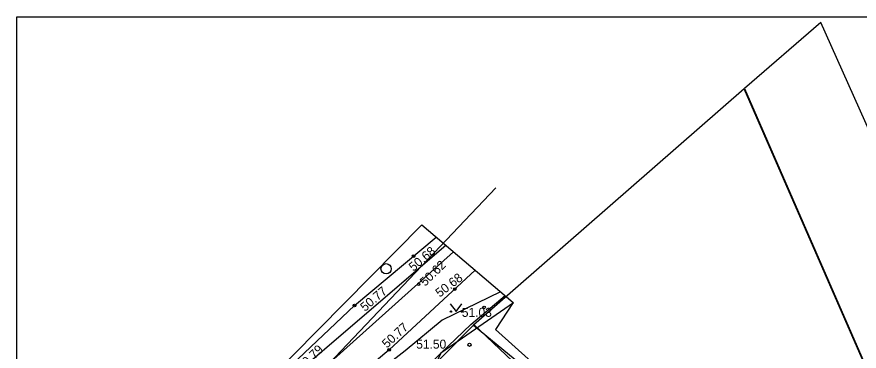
# Model space of a CAD drawing. Extents: x 643333 to 643432, y 6457657 to 6457798.
# Drawn here: x 643333.5 to 643399.2, y 6457772.4 to 6457798.4 of the extents above; entities that cross this region are included whole.
import ezdxf

# ---------------------------------------------------------------- set-up
doc = ezdxf.new("R2010")
doc.units = 0
for name, color, linetype in [('AED', 7, 'Continuous'), ('HALJASTUS', 7, 'Continuous'), ('HORISONTAAL', 7, 'Continuous'), ('KORGUS', 7, 'Continuous'), ('KTRASS', 7, 'Continuous'), ('MOOTPIIR', 7, 'Continuous'), ('MPOHULIIN', 7, 'Continuous'), ('PIIR', 7, 'Continuous'), ('PUU', 7, 'Continuous'), ('TEE', 7, 'Continuous'), ('VORMISTUS', 7, 'Continuous'), ('VTRASS', 7, 'Continuous')]:
    doc.layers.add(name, color=color, linetype=linetype)

msp = doc.modelspace()

# ---------------------------------------------------------------- linework, layer by layer
at = {"layer": 'AED'}
msp.add_line((643368.92, 6457774.45), (643371.595, 6457776.71), dxfattribs=at)
for points in [[(643368.92, 6457774.45), (643366.58, 6457772.21), (643357.99, 6457763.59), (643351.93, 6457756.56), (643351.07, 6457753.82), (643351.56, 6457750.92), (643354.15, 6457741.57), (643353.46, 6457740.1)], [(643397.78, 6457747.59), (643385.94, 6457758.06), (643377.68, 6457766.36), (643369.15, 6457774.45)]]:
    msp.add_lwpolyline(points, dxfattribs=at)
at = {"layer": 'HALJASTUS'}
for p, q in [((643367.297, 6457776.057), (643367.76, 6457775.45)), ((643367.76, 6457775.45), (643368.206, 6457776.057))]:
    msp.add_line(p, q, dxfattribs=at)
for centre, radius in [((643362.3, 6457778.79), 0.4), ((643367.359, 6457775.45), 0.055), ((643368.188, 6457775.45), 0.055)]:
    msp.add_circle(centre, radius, dxfattribs=at)
at = {"layer": 'HORISONTAAL'}
for points in [[(643371.23, 6457777), (643366.67, 6457774.77), (643363.8, 6457772.39), (643359.83, 6457769.32), (643359.01, 6457767.67), (643357.83, 6457767.17), (643356.5, 6457766.08), (643354.9, 6457763.86), (643353.84, 6457761.95), (643353.59, 6457760.93), (643353.14, 6457760)], [(643372.24, 6457776.14), (643366.58, 6457772.21), (643364.03, 6457766.79), (643363.05, 6457765.13), (643359.35, 6457763.59), (643358.31, 6457762.46), (643357.71, 6457759.97), (643357.15, 6457758.81), (643357.12, 6457758.74)]]:
    msp.add_lwpolyline(points, dxfattribs=at)
at = {"layer": 'KORGUS'}
for centre in [(643364.446, 6457779.775), (643364.839, 6457777.579), (643367.67, 6457777.205), (643359.836, 6457775.919), (643369.946, 6457775.777), (643362.536, 6457772.471)]:
    msp.add_circle(centre, 0.1, dxfattribs=at)
at = {"layer": 'KTRASS'}
msp.add_line((643347.57, 6457762.22), (643367.56, 6457780.12), dxfattribs=at)
at = {"layer": 'MOOTPIIR'}
msp.add_lwpolyline([(643365.09, 6457782.21), (643372.22, 6457776.16), (643370.83, 6457774.06), (643377.73, 6457767.86), (643379.82, 6457769.25), (643389.82, 6457760.8), (643388.03, 6457757.34), (643399.82, 6457746.09), (643392.61, 6457740.19), (643381.99, 6457732.43), (643384.08, 6457727.63), (643373.44, 6457724.13), (643367.67, 6457727.68), (643363.88, 6457737.27), (643348.05, 6457729.81), (643346.01, 6457734.38), (643341.55, 6457755.18), (643346.97, 6457763.89)], close=True, dxfattribs=at)
at = {"layer": 'MPOHULIIN'}
msp.add_lwpolyline([(643370.86, 6457785.09), (643342.38, 6457755.1), (643346.74, 6457734.45), (643349.1, 6457730.3)], dxfattribs=at)
at = {"layer": 'PIIR'}
for points in [[(643396.24, 6457798), (643390.26, 6457792.84), (643405.98, 6457756.91), (643398.04, 6457747.23), (643396.03, 6457745.03), (643392.38, 6457742.28), (643408.45, 6457708.84), (643429.42, 6457720.08), (643430.03, 6457718.83), (643431.4, 6457719.45)], [(643369.12, 6457774.38), (643375.04, 6457769.53), (643398.04, 6457747.23), (643405.97, 6457756.91), (643390.25, 6457792.83)], [(643351.52, 6457750.88), (643353.88, 6457759.01), (643369.12, 6457774.38), (643375.04, 6457769.53), (643398.04, 6457747.23), (643396.03, 6457745.03), (643392.38, 6457742.28), (643376.18, 6457733.07), (643368.66, 6457739.84), (643355.36, 6457734.47)]]:
    msp.add_lwpolyline(points, close=True, dxfattribs=at)
at = {"layer": 'PUU'}
msp.add_circle((643368.81, 6457772.86), 0.125, dxfattribs=at)
at = {"layer": 'TEE'}
for points in [[(643349.56, 6457730.52), (643348.82, 6457733.08), (643347.45, 6457737.14), (643346.29, 6457741.65), (643345.41, 6457746.92), (643345.38, 6457752.82), (643345.96, 6457756.47), (643347.6, 6457761.61), (643350.81, 6457766.92), (643354.94, 6457771.3), (643359.84, 6457775.92), (643366.22, 6457781.25)], [(643369.26, 6457778.67), (643362.54, 6457772.47), (643357.77, 6457768.44), (643354.07, 6457763.93), (643352.11, 6457761.27), (643350.32, 6457756.45), (643350.13, 6457755.87), (643349.39, 6457750.11), (643349.42, 6457747.83), (643350.49, 6457742.05), (643351.26, 6457739.23), (643353.12, 6457733.39), (643353.38, 6457732.32)]]:
    msp.add_lwpolyline(points, dxfattribs=at)
at = {"layer": 'VORMISTUS'}
msp.add_lwpolyline([(643333.48, 6457656.98), (643333.48, 6457798.43), (643432.23, 6457798.43), (643432.23, 6457656.98)], close=True, dxfattribs=at)
at = {"layer": 'VTRASS'}
msp.add_lwpolyline([(643352.83, 6457732.06), (643351.32, 6457736.95), (643346.32, 6457758.7), (643346.56, 6457761.74), (643347.45, 6457762.75), (643352.93, 6457768.55), (643353.33, 6457768.96), (643366.95, 6457780.63)], dxfattribs=at)

# ---------------------------------------------------------------- texts
at = {"layer": 'KORGUS'}
for s, rotation, p in [(' 50.68', 39.83159, (643364.23, 6457778.38)), (' 50.62', 44.0604, (643365.16, 6457777.2)), (' 50.68', 37.49456, (643366.28, 6457776.37)), (' 50.77', 40.11687, (643360.45, 6457775.25)), (' 50.77', 42.35555, (643362.17, 6457772.38)), (' 50.79', 44.31825, (643355.59, 6457770.61))]:
    msp.add_text(s, height=0.7, rotation=rotation, dxfattribs=at).set_placement(p)
for s, p in [(' 51.03', (643367.95, 6457775.04)), (' 51.50', (643364.39, 6457772.56))]:
    msp.add_text(s, height=0.7, dxfattribs=at).set_placement(p)

doc.saveas('drawing.dxf')
